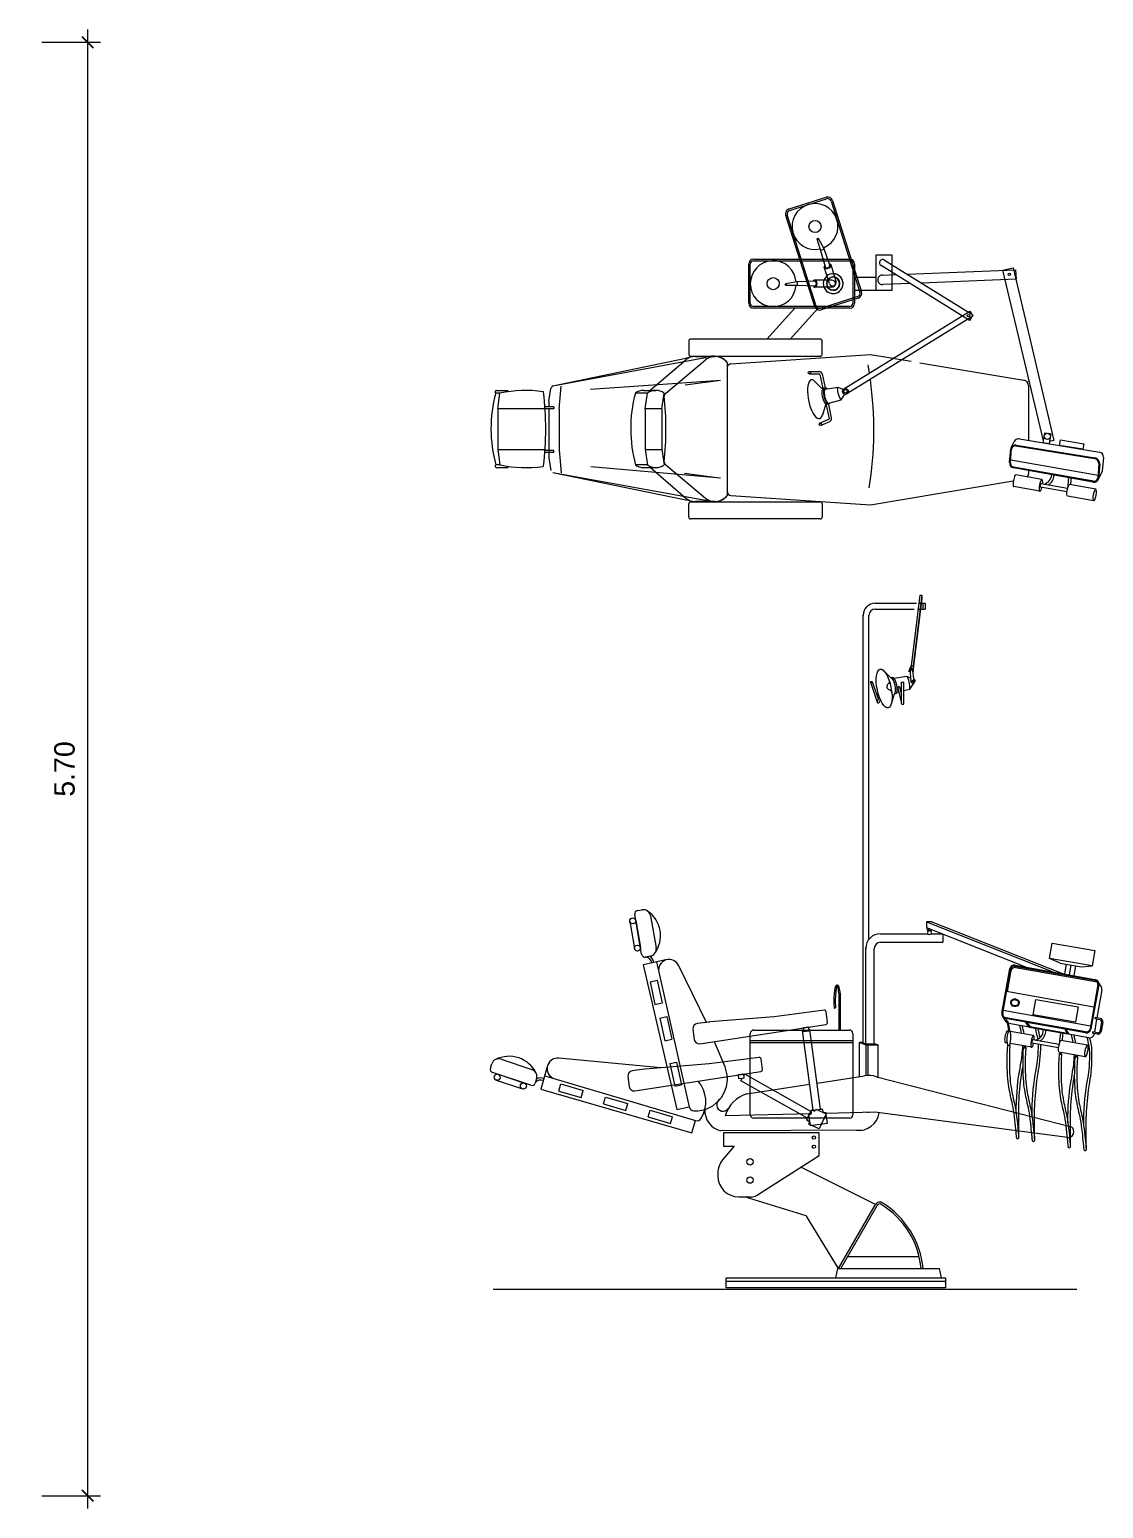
# Model space of a CAD drawing. Header units: metres. Extents: x 250.7 to 272.7, y -162.8 to -110.1.
# Drawn here: x 265.28 to 269.49, y -148.73 to -142.93 of the extents above; entities that cross this region are included whole.
import ezdxf

# ---------------------------------------------------------------- set-up
doc = ezdxf.new("R2010")
doc.units = ezdxf.units.M
doc.header["$MEASUREMENT"] = 0
doc.layers.add('A. muebles', color=152, linetype='Continuous', lineweight=15)
doc.styles.add('UNO', font='arial.ttf')
doc.dimstyles.new('EN 50', dxfattribs={"dimtxt": 0.08, "dimasz": 0.045, "dimexe": 0.05, "dimexo": 0.1, "dimgap": 0.05, "dimtad": 1, "dimlfac": -1, "dimzin": 1, "dimdsep": 46, "dimtxsty": 'UNO', "dimblk": 'ARCHTICK', "dimcen": 0.5, "dimdle": 0.05, "dimclrd": 1, "dimclre": 1, "dimclrt": 7, "dimazin": 0, "dimtm": 1e-09, "dimtfac": 1, "dimtix": 1, "dimtmove": 0, "dimatfit": 0, "dimldrblk": 'ARCHTICK', "dimfxl": 1, "dimtolj": 2, "dimlwd": 13, "dimlwe": 13, "dimarcsym": 0})

# ---------------------------------------------------------------- blocks, each defined once
blk = doc.blocks.new('_ArchTick')
at = {"color": 0, "linetype": 'ByBlock', "const_width": 0.15}
blk.add_lwpolyline([(-0.5, -0.5), (0.5, 0.5)], dxfattribs=at)
blk = doc.blocks.new('*D24')
at = {"color": 1, "lineweight": 13, "transparency": 16777216}
for p, q in [((265.5111, -148.7344), (265.5111, -142.9344)), ((265.331, -142.9844), (265.5611, -142.9844)), ((265.331, -148.6844), (265.5611, -148.6844))]:
    blk.add_line(p, q, dxfattribs=at)
at = {"layer": 'Defpoints', "color": 0, "transparency": 16777216}
for p in [(265.231, -142.9844), (265.5111, -142.9844), (265.231, -148.6844)]:
    blk.add_point(p, dxfattribs=at)
at = {"color": 1, "lineweight": 13, "transparency": 16777216, "xscale": 0.045, "yscale": 0.045, "zscale": 0.045}
for p, rotation in [((265.5111, -142.9844), 90), ((265.5111, -148.6844), 270)]:
    blk.add_blockref('_ArchTick', p, dxfattribs=dict(at, rotation=rotation))
at = {"color": 7, "transparency": 16777216, "insert": (265.4203, -145.8344), "char_height": 0.08, "attachment_point": 5, "rotation": 90, "style": 'UNO'}
blk.add_mtext('\\A2;5.70', dxfattribs=at)

msp = doc.modelspace()

# ---------------------------------------------------------------- linework, layer by layer
at = {"layer": 'A. muebles'}
for p, q in [((268.262, -143.638), (268.4072, -143.592)), ((268.264, -143.6441), (268.4091, -143.598)), ((268.4263, -143.607), (268.5398, -143.9644)), ((268.4324, -143.6051), (268.5458, -143.9625)), ((268.3624, -144.0207), (268.249, -143.6633)), ((268.3685, -144.0188), (268.255, -143.6614)), ((268.3852, -143.7986), (268.3718, -143.7562)), ((268.3995, -143.7941), (268.3776, -143.7534)), ((268.1236, -143.8346), (268.4986, -143.8346)), ((268.4041, -143.8648), (268.3852, -143.7986)), ((268.4222, -143.859), (268.3995, -143.7941)), ((268.6362, -143.8382), (268.9829, -144.0528)), ((268.1035, -144.007), (268.1035, -143.8547)), ((268.1099, -144.007), (268.1099, -143.8547)), ((268.1236, -143.8409), (268.4986, -143.8409)), ((268.4201, -143.9305), (268.3997, -143.8662)), ((268.4467, -143.9221), (268.4263, -143.8577)), ((268.5123, -143.8547), (268.5123, -144.007)), ((268.5187, -143.8547), (268.5187, -144.007)), ((268.9693, -144.0748), (268.6226, -143.8602)), ((269.1009, -143.8783), (269.1402, -143.869)), ((269.2596, -144.5476), (269.1009, -143.8783)), ((269.1402, -143.869), (269.3006, -144.5457)), ((268.2938, -143.9231), (268.2484, -143.9317)), ((268.2938, -143.9381), (268.2493, -143.9381)), ((268.3626, -143.9211), (268.2938, -143.9231)), ((268.3626, -143.9401), (268.2938, -143.9381)), ((268.4301, -143.9168), (268.3626, -143.9168)), ((268.4301, -143.9448), (268.3626, -143.9448)), ((268.5187, -143.9048), (268.6015, -143.9048)), ((268.5309, -143.9817), (268.3857, -144.0277)), ((268.5328, -143.9877), (268.3876, -144.0338)), ((268.5187, -143.9568), (268.6015, -143.9568)), ((268.4986, -144.0207), (268.1236, -144.0207)), ((268.4986, -144.0271), (268.1236, -144.0271)), ((268.1741, -144.1485), (268.2838, -144.0271)), ((268.2666, -144.1485), (268.3763, -144.0271)), ((268.477, -144.3437), (268.9703, -144.039)), ((268.9823, -144.0585), (268.489, -144.3632)), ((268.9829, -144.0528), (268.9693, -144.0748)), ((268.9703, -144.039), (268.9823, -144.0585)), ((267.3356, -144.3311), (267.9345, -144.2204)), ((267.3356, -144.3311), (267.857, -144.2229)), ((267.7155, -144.3495), (267.857, -144.2294)), ((267.7787, -144.3606), (267.9345, -144.2294)), ((267.8942, -144.2164), (267.9717, -144.2164)), ((268.0198, -144.7611), (268.0198, -144.2409)), ((268.0336, -144.2452), (268.5813, -144.2086)), ((268.5813, -144.2086), (268.7403, -144.2353)), ((268.7746, -144.241), (269.1824, -144.3094)), ((268.3413, -144.276), (268.3805, -144.276)), ((268.3413, -144.2852), (268.3805, -144.2852)), ((268.3824, -144.2868), (268.3939, -144.342)), ((268.3914, -144.2849), (268.4029, -144.34)), ((267.1279, -144.3606), (267.1111, -144.3606)), ((267.1129, -144.3495), (267.1605, -144.3495)), ((267.1191, -144.4213), (267.1279, -144.3606)), ((267.32, -144.3918), (267.3272, -144.3421)), ((267.3596, -144.4234), (267.3685, -144.3332)), ((267.4826, -144.3448), (267.9925, -144.309)), ((267.7067, -144.3606), (267.6591, -144.3606)), ((267.6917, -144.3495), (267.7393, -144.3495)), ((267.6979, -144.4213), (267.7067, -144.3606)), ((267.7631, -144.4213), (267.772, -144.3606)), ((267.854, -144.3276), (267.9925, -144.309)), ((268.3909, -144.3426), (268.3645, -144.3154)), ((268.3974, -144.3412), (268.3909, -144.3426)), ((268.404, -144.3398), (268.3965, -144.3414)), ((268.404, -144.3443), (268.4532, -144.3363)), ((268.4532, -144.3363), (268.4748, -144.3456)), ((269.2013, -144.3317), (269.2013, -144.5455)), ((267.3387, -144.4134), (267.3059, -144.4134)), ((267.32, -144.3918), (267.32, -144.4134)), ((267.3387, -144.4134), (267.3387, -144.4216)), ((268.4051, -144.4061), (268.3927, -144.4462)), ((268.4116, -144.4047), (268.4051, -144.4061)), ((268.4072, -144.4056), (268.4187, -144.4607)), ((268.4171, -144.4035), (268.4094, -144.4048)), ((268.4158, -144.3996), (268.4228, -144.3977)), ((268.4162, -144.4037), (268.4276, -144.4588)), ((268.4228, -144.3977), (268.466, -144.3862)), ((268.466, -144.3862), (268.4804, -144.3646)), ((267.1191, -144.4213), (267.1191, -144.5807)), ((267.3047, -144.4213), (267.1191, -144.4213)), ((267.3387, -144.4216), (267.3059, -144.4216)), ((267.32, -144.4216), (267.32, -144.6145)), ((267.3596, -144.4234), (267.3596, -144.5828)), ((267.7631, -144.4213), (267.6979, -144.4213)), ((267.6979, -144.4213), (267.6979, -144.5807)), ((267.7631, -144.4213), (267.7631, -144.5807)), ((268.3816, -144.4786), (268.4175, -144.4629)), ((268.3852, -144.487), (268.4211, -144.4714)), ((269.2584, -144.5549), (269.2623, -144.5307)), ((269.2633, -144.5245), (269.2647, -144.5156)), ((269.2647, -144.5156), (269.274, -144.5171)), ((269.2793, -144.5179), (269.2885, -144.5194)), ((269.286, -144.5349), (269.2822, -144.5587)), ((269.2885, -144.5194), (269.2871, -144.528)), ((267.1191, -144.5807), (267.3047, -144.5807)), ((267.1191, -144.5807), (267.1279, -144.6414)), ((267.3387, -144.5847), (267.3059, -144.5847)), ((267.3387, -144.5928), (267.3059, -144.5928)), ((267.3387, -144.5928), (267.3387, -144.5847)), ((267.3596, -144.5828), (267.3685, -144.6731)), ((267.6979, -144.5807), (267.7067, -144.6414)), ((267.6979, -144.5807), (267.7631, -144.5807)), ((267.7631, -144.5807), (267.772, -144.6414)), ((269.127, -144.6328), (269.1316, -144.5787)), ((269.1303, -144.6334), (269.1349, -144.5792)), ((269.1333, -144.5737), (269.1452, -144.5504)), ((269.1519, -144.5673), (269.46, -144.6167)), ((269.1525, -144.5641), (269.4606, -144.6134)), ((269.165, -144.5395), (269.4799, -144.5913)), ((269.2822, -144.5587), (269.2584, -144.5549)), ((269.3006, -144.5457), (269.2836, -144.5497)), ((269.3225, -144.5654), (269.326, -144.5438)), ((269.4146, -144.5806), (269.3225, -144.5654)), ((269.326, -144.5438), (269.4182, -144.5589)), ((269.4182, -144.5589), (269.4146, -144.5806)), ((267.1279, -144.6414), (267.1111, -144.6414)), ((267.32, -144.6145), (267.3272, -144.6641)), ((267.4848, -144.6481), (267.9925, -144.693)), ((267.7067, -144.6414), (267.6591, -144.6414)), ((267.7787, -144.6414), (267.9345, -144.7725)), ((269.4746, -144.6835), (269.1322, -144.6227)), ((269.4557, -144.7061), (269.1422, -144.6504)), ((269.4771, -144.6363), (269.4727, -144.6941)), ((269.4803, -144.6369), (269.476, -144.6947)), ((269.4945, -144.6122), (269.4899, -144.6664)), ((267.1129, -144.6525), (267.1605, -144.6525)), ((267.3356, -144.6709), (267.9345, -144.7798)), ((267.3356, -144.6709), (267.857, -144.7788)), ((267.6917, -144.6525), (267.7393, -144.6525)), ((267.7182, -144.6525), (267.857, -144.7725)), ((267.852, -144.6744), (267.9873, -144.6925)), ((268.5813, -144.7986), (269.1413, -144.7047)), ((269.4551, -144.7093), (269.1416, -144.6537)), ((269.2537, -144.6994), (269.1513, -144.6813)), ((269.2013, -144.6643), (269.2013, -144.6755)), ((269.4743, -144.6998), (269.4895, -144.6681)), ((268.033, -144.762), (268.5813, -144.7986)), ((269.1498, -144.7282), (269.1432, -144.727)), ((269.2455, -144.7452), (269.1498, -144.7282)), ((269.3517, -144.7473), (269.2484, -144.729)), ((269.3541, -144.734), (269.2508, -144.7157)), ((269.4566, -144.7827), (269.3542, -144.7645)), ((269.4647, -144.7369), (269.3624, -144.7187)), ((267.8684, -144.846), (267.8684, -144.7942)), ((267.8759, -144.7867), (268.3842, -144.7867)), ((267.9717, -144.7856), (267.8942, -144.7856)), ((268.3918, -144.7942), (268.3918, -144.846)), ((268.3842, -144.8535), (267.8759, -144.8535)), ((268.7745, -145.153), (268.7402, -145.4303)), ((268.7828, -145.153), (268.7485, -145.4303)), ((268.7828, -145.1639), (268.7485, -145.4411)), ((268.7745, -145.153), (268.7828, -145.153)), ((268.7828, -145.153), (268.7828, -145.1639)), ((268.5524, -146.9082), (268.5524, -145.2304)), ((268.5752, -146.502), (268.5752, -145.2318)), ((268.5996, -145.1845), (268.7616, -145.1845)), ((268.5996, -145.2074), (268.7523, -145.2074)), ((268.7651, -145.2074), (268.7955, -145.2074)), ((268.7744, -145.1845), (268.7955, -145.1845)), ((268.7867, -145.1845), (268.7867, -145.2074)), ((268.7955, -145.1845), (268.7955, -145.2074)), ((268.6604, -145.4771), (268.634, -145.4499)), ((268.7318, -145.452), (268.7402, -145.4303)), ((268.7364, -145.452), (268.7318, -145.452)), ((268.739, -145.4415), (268.7356, -145.442)), ((268.7356, -145.442), (268.7394, -145.491)), ((268.7424, -145.4364), (268.7387, -145.4364)), ((268.7387, -145.4364), (268.7392, -145.447)), ((268.7392, -145.447), (268.7424, -145.447)), ((268.7402, -145.4303), (268.7485, -145.4303)), ((268.7424, -145.447), (268.7424, -145.4364)), ((268.7452, -145.4404), (268.7424, -145.4409)), ((268.7452, -145.4404), (268.7514, -145.487)), ((268.7485, -145.452), (268.7468, -145.452)), ((268.7485, -145.4303), (268.7485, -145.452)), ((268.5808, -145.4945), (268.6074, -145.5728)), ((268.5884, -145.4919), (268.6121, -145.5619)), ((268.6669, -145.4757), (268.6604, -145.4771)), ((268.6734, -145.4788), (268.7227, -145.4708)), ((268.6885, -145.5168), (268.7034, -145.5773)), ((268.6954, -145.5124), (268.7034, -145.5447)), ((268.7034, -145.5773), (268.7034, -145.4945)), ((268.7114, -145.5773), (268.7114, -145.4945)), ((268.7114, -145.5271), (268.7355, -145.5207)), ((268.7227, -145.4708), (268.7384, -145.4775)), ((268.7355, -145.5207), (268.7558, -145.4902)), ((268.7509, -145.4829), (268.7541, -145.4843)), ((268.6077, -145.5695), (268.6166, -145.5543)), ((268.6147, -145.5735), (268.6204, -145.5636)), ((268.6745, -145.5406), (268.6621, -145.5807)), ((268.6811, -145.5392), (268.6745, -145.5406)), ((268.6853, -145.5341), (268.6923, -145.5322)), ((268.6998, -145.5302), (268.7034, -145.5292)), ((267.6674, -146.3896), (267.6847, -146.3866)), ((267.6369, -146.4321), (267.6555, -146.539)), ((267.6835, -146.5612), (267.6564, -146.4052)), ((267.6604, -146.428), (267.679, -146.5349)), ((267.7186, -146.4104), (267.7403, -146.5353)), ((268.801, -146.4343), (268.801, -146.4562)), ((268.8222, -146.4343), (268.801, -146.4343)), ((268.801, -146.4343), (269.296, -146.6301)), ((268.8222, -146.4343), (269.3345, -146.6369)), ((268.6201, -146.4806), (268.8047, -146.4806)), ((268.801, -146.4562), (269.1957, -146.6123)), ((268.8025, -146.4568), (268.8031, -146.4683)), ((268.8031, -146.4683), (268.8202, -146.4683)), ((268.8057, -146.4683), (268.8047, -146.4806)), ((268.8085, -146.4592), (268.8085, -146.4683)), ((268.8148, -146.4616), (268.8148, -146.4683)), ((268.8176, -146.4683), (268.8186, -146.4806)), ((268.8186, -146.4806), (268.8649, -146.4806)), ((268.8204, -146.4639), (268.8202, -146.4683)), ((268.8649, -146.4806), (268.8649, -146.5138)), ((268.5626, -146.9125), (268.5626, -146.5339)), ((268.5957, -146.9125), (268.5957, -146.5382)), ((268.6201, -146.5138), (268.8649, -146.5138)), ((269.2832, -146.5773), (269.2939, -146.5171)), ((269.2939, -146.5171), (269.4607, -146.5466)), ((269.4607, -146.5466), (269.45, -146.6069)), ((267.7787, -146.5833), (267.6895, -146.6028)), ((267.6895, -146.6028), (267.8211, -147.1702)), ((267.7165, -146.5691), (267.6992, -146.5722)), ((267.7424, -146.5912), (267.8702, -147.1595)), ((267.9386, -146.8281), (267.8289, -146.6068)), ((269.0965, -146.7922), (269.1273, -146.6185)), ((269.0997, -146.7928), (269.1306, -146.619)), ((269.1476, -146.6071), (269.4611, -146.6627)), ((269.1482, -146.6039), (269.4617, -146.6595)), ((269.1506, -146.6126), (269.464, -146.6682)), ((269.3257, -146.596), (269.2832, -146.5773)), ((269.45, -146.6069), (269.2832, -146.5773)), ((269.3257, -146.596), (269.4091, -146.6108)), ((269.349, -146.6002), (269.3423, -146.6383)), ((269.3674, -146.6034), (269.3606, -146.6416)), ((269.3858, -146.6067), (269.379, -146.6448)), ((269.4091, -146.6108), (269.45, -146.6069)), ((267.7164, -146.6685), (267.745, -146.6623)), ((267.7164, -146.6685), (267.7358, -146.7576)), ((267.745, -146.6623), (267.7638, -146.7515)), ((269.1189, -146.7066), (269.1335, -146.6245)), ((269.473, -146.6798), (269.4422, -146.8536)), ((269.4762, -146.6804), (269.4454, -146.8541)), ((269.4858, -146.6868), (269.4733, -146.6669)), ((269.1152, -146.7059), (269.4576, -146.7667)), ((269.2187, -146.7981), (269.2294, -146.7378)), ((269.2294, -146.7378), (269.3961, -146.7674)), ((269.4888, -146.7002), (269.4692, -146.8105)), ((267.7358, -146.7576), (267.7638, -146.7515)), ((268.3989, -146.7803), (268.2029, -146.8063)), ((268.4126, -146.8276), (268.4072, -146.7866)), ((268.4587, -146.8582), (268.4587, -146.7425)), ((268.4641, -146.8582), (268.4641, -146.7425)), ((269.4441, -146.8429), (269.1016, -146.7822)), ((269.3961, -146.7674), (269.3855, -146.8277)), ((267.7553, -146.8113), (267.7827, -146.8053)), ((267.7553, -146.8113), (267.7747, -146.9003)), ((267.7827, -146.8053), (267.8016, -146.8945)), ((267.8848, -146.855), (267.8901, -146.8948)), ((267.9494, -146.8267), (267.9017, -146.8329)), ((267.9121, -146.9117), (268.4063, -146.8359)), ((268.2029, -146.8063), (267.9523, -146.8264)), ((268.3178, -146.8482), (268.3376, -146.8456)), ((268.32, -146.8647), (268.3178, -146.8482)), ((268.3376, -146.8456), (268.3398, -146.8621)), ((269.0995, -146.8057), (269.112, -146.8255)), ((269.4245, -146.8687), (269.1111, -146.8131)), ((269.4251, -146.8655), (269.1117, -146.8099)), ((269.1192, -146.8275), (269.1139, -146.8198)), ((269.1231, -146.828), (269.1147, -146.8179)), ((269.1242, -146.8601), (269.1192, -146.8275)), ((269.1282, -146.8606), (269.1231, -146.828)), ((269.4371, -146.8886), (269.1239, -146.833)), ((269.189, -146.8269), (269.2015, -146.8468)), ((269.3428, -146.8554), (269.1945, -146.8291)), ((269.1945, -146.8291), (269.2054, -146.8463)), ((269.1961, -146.8293), (269.2057, -146.8445)), ((269.2054, -146.8463), (269.3536, -146.8726)), ((269.2057, -146.8445), (269.3523, -146.8705)), ((269.3855, -146.8277), (269.2187, -146.7981)), ((269.3428, -146.8554), (269.3536, -146.8726)), ((269.3467, -146.8549), (269.3592, -146.8748)), ((269.4683, -146.8156), (269.4592, -146.8668)), ((269.4812, -146.8179), (269.4618, -146.8144)), ((269.4821, -146.8128), (269.4627, -146.8094)), ((269.4869, -146.8261), (269.4803, -146.8634)), ((269.492, -146.827), (269.4854, -146.8643)), ((267.7747, -146.9003), (267.8016, -146.8945)), ((268.0106, -147.0031), (267.9698, -146.904)), ((268.1099, -147.1904), (268.1099, -146.8719)), ((268.5123, -146.9), (268.1099, -146.9)), ((268.5123, -146.908), (268.1099, -146.908)), ((268.1236, -146.8582), (268.4986, -146.8582)), ((268.3193, -146.86), (268.3145, -146.8606)), ((268.3558, -147.1726), (268.3145, -146.8606)), ((268.3398, -146.8621), (268.32, -146.8647)), ((268.3439, -146.8567), (268.3391, -146.8573)), ((268.3853, -147.1687), (268.3439, -146.8567)), ((268.5123, -146.8719), (268.5123, -147.1904)), ((268.5524, -146.9072), (268.5378, -146.9072)), ((268.5378, -146.9072), (268.5638, -146.9159)), ((268.5378, -147.0401), (268.5378, -146.9072)), ((268.5524, -146.9082), (268.5626, -146.9125)), ((268.5626, -146.9125), (268.5957, -146.9125)), ((268.5957, -146.9105), (268.6118, -146.9159)), ((269.117, -146.909), (269.1103, -146.9078)), ((269.1228, -146.8628), (269.1184, -146.862)), ((269.2127, -146.926), (269.1288, -146.9111)), ((269.2208, -146.8802), (269.1291, -146.8639)), ((269.3189, -146.9281), (269.2156, -146.9097)), ((269.3212, -146.9147), (269.2179, -146.8964)), ((269.4319, -146.9177), (269.3295, -146.8995)), ((269.4712, -146.8742), (269.4518, -146.8707)), ((269.4721, -146.8691), (269.4527, -146.8657)), ((269.4583, -146.8719), (269.4579, -146.874)), ((267.7592, -147.0064), (267.3583, -146.969)), ((268.1441, -146.9653), (267.9481, -146.9912)), ((268.1578, -147.0126), (268.1523, -146.9716)), ((268.5638, -146.9159), (268.5718, -146.9159)), ((268.5638, -147.0366), (268.5638, -146.9159)), ((268.5718, -146.9159), (268.6118, -146.9159)), ((268.5718, -147.0365), (268.5718, -146.9159)), ((268.6118, -147.0452), (268.6118, -146.9159)), ((269.4238, -146.9634), (269.3214, -146.9452)), ((267.0903, -147.0074), (267.0959, -146.9908)), ((267.2488, -147.075), (267.0988, -147.0245)), ((267.133, -146.9724), (267.2531, -147.0128)), ((267.3136, -147.0019), (267.2882, -147.0896)), ((267.6945, -147.0116), (267.6469, -147.0179)), ((267.6573, -147.0966), (268.1515, -147.0208)), ((267.9481, -146.9912), (267.6974, -147.0114)), ((267.7942, -146.9894), (267.8205, -146.9837)), ((267.7942, -146.9894), (267.8136, -147.0785)), ((267.8205, -146.9837), (267.8394, -147.0729)), ((267.1131, -147.0545), (267.216, -147.0892)), ((267.1207, -147.0319), (267.2236, -147.0665)), ((267.2715, -147.0499), (267.2659, -147.0665)), ((267.3033, -147.0376), (267.8949, -147.2129)), ((267.3589, -147.0973), (267.367, -147.0692)), ((267.367, -147.0692), (267.4544, -147.0951)), ((267.63, -147.04), (267.6352, -147.0797)), ((267.8136, -147.0785), (267.8394, -147.0729)), ((268.0629, -147.0332), (268.0827, -147.0305)), ((268.0651, -147.0497), (268.0629, -147.0332)), ((268.0849, -147.047), (268.0651, -147.0497)), ((268.0731, -147.0572), (268.0784, -147.0479)), ((268.3339, -147.2042), (268.0731, -147.0572)), ((268.0827, -147.0305), (268.0849, -147.047)), ((268.0838, -147.0383), (268.0877, -147.0314)), ((268.3466, -147.1773), (268.0877, -147.0314)), ((268.0967, -147.1084), (268.3423, -147.0707)), ((268.3717, -147.0662), (268.5578, -147.0376)), ((268.6044, -147.0416), (269.37, -147.2375)), ((267.2882, -147.0896), (267.8809, -147.2612)), ((267.3589, -147.0973), (267.4464, -147.1227)), ((267.4464, -147.1227), (267.4544, -147.0951)), ((267.534, -147.148), (267.5418, -147.121)), ((267.5418, -147.121), (267.6292, -147.1469)), ((267.534, -147.148), (267.6216, -147.1734)), ((267.6216, -147.1734), (267.6292, -147.1469)), ((267.7092, -147.1987), (267.7166, -147.1728)), ((267.7092, -147.1987), (267.7967, -147.2241)), ((267.7166, -147.1728), (267.8041, -147.1987)), ((267.7967, -147.2241), (267.8041, -147.1987)), ((267.8211, -147.1702), (267.8702, -147.1595)), ((268.3492, -147.1863), (268.0114, -147.1951)), ((268.3319, -147.2085), (268.348, -147.1743)), ((268.34, -147.1891), (268.3465, -147.1882)), ((268.3459, -147.2335), (268.34, -147.1891)), ((268.3496, -147.1841), (268.3487, -147.1772)), ((268.3518, -147.1731), (268.3893, -147.1681)), ((268.3529, -147.1726), (268.3592, -147.1756)), ((268.3641, -147.1738), (268.3668, -147.168)), ((268.3668, -147.168), (268.4073, -147.1872)), ((268.4073, -147.1872), (268.3794, -147.2462)), ((268.3934, -147.1713), (268.3943, -147.1782)), ((268.3984, -147.1813), (268.4048, -147.1805)), ((268.4048, -147.1805), (268.4107, -147.2249)), ((268.5983, -147.1798), (268.4054, -147.1849)), ((268.5414, -147.1828), (268.5414, -147.1813)), ((268.5674, -147.1828), (268.5674, -147.1806)), ((268.5754, -147.1828), (268.5754, -147.1804)), ((269.3536, -147.28), (268.5983, -147.1798)), ((267.8809, -147.2612), (267.8949, -147.2129)), ((268.5454, -147.2513), (267.9935, -147.2532)), ((268.3801, -147.2617), (268.0043, -147.2617)), ((268.0043, -147.2617), (268.0043, -147.313)), ((268.4986, -147.2041), (268.1236, -147.2041)), ((268.3399, -147.2163), (268.3336, -147.2133)), ((268.3389, -147.227), (268.3417, -147.2212)), ((268.3794, -147.2462), (268.3389, -147.227)), ((268.4107, -147.2249), (268.3459, -147.2335)), ((268.3801, -147.3498), (268.3801, -147.2617)), ((268.0463, -147.313), (268.0013, -147.367)), ((268.0043, -147.313), (268.0463, -147.313)), ((268.134, -147.5071), (268.3801, -147.3498)), ((267.9821, -147.4202), (267.9821, -147.4299)), ((268.6012, -147.5421), (268.3081, -147.3958)), ((268.1136, -147.5131), (268.0652, -147.5131)), ((268.3294, -147.5872), (268.0906, -147.5131)), ((268.4558, -147.794), (268.6012, -147.5421)), ((268.4643, -147.794), (268.6076, -147.5457)), ((268.4558, -147.794), (268.3305, -147.5881)), ((268.492, -147.7461), (268.7719, -147.7461)), ((268.0157, -147.8305), (268.8748, -147.8305)), ((268.0157, -147.8688), (268.0157, -147.8305)), ((268.4452, -147.8305), (268.453, -147.794)), ((268.453, -147.794), (268.8517, -147.794)), ((268.8595, -147.8305), (268.8517, -147.794)), ((268.8748, -147.8305), (268.8748, -147.8688)), ((267.1016, -147.8747), (269.3906, -147.8747)), ((267.1016, -147.8747), (267.1917, -147.8747)), ((268.8748, -147.8445), (268.0157, -147.8445)), ((268.8748, -147.8688), (268.0157, -147.8688))]:
    msp.add_line(p, q, dxfattribs=at)
msp.add_lwpolyline([(268.6015, -143.9568), (268.6659, -143.9568), (268.6659, -143.8186), (268.6015, -143.8186)], close=True, dxfattribs=at)
for points in [[(268.6277, -143.8973), (268.6791, -143.8952)], [(268.7253, -143.8934), (269.1506, -143.8767), (269.1521, -143.9138), (268.7819, -143.9284)], [(268.7357, -143.9302), (268.6292, -143.9344)]]:
    msp.add_lwpolyline(points, dxfattribs=at)
msp.add_lwpolyline([(267.8759, -144.2153), (268.3842, -144.2153, 0.414214), (268.3918, -144.2078), (268.3918, -144.156, 0.414214), (268.3842, -144.1485), (267.8759, -144.1485, 0.414214), (267.8684, -144.156), (267.8684, -144.2078, 0.414214)], format="xyb", close=True, dxfattribs=at)
for centre, radius in [((268.3637, -143.7067), 0.0238), ((269.1261, -143.8947), 0.00446), ((268.1997, -143.9308), 0.0238), ((268.9655, -144.0563), 0.00485), ((268.3418, -144.2806), 0.00462), ((268.483, -144.3535), 0.0115), ((268.483, -144.3535), 0.00689), ((268.3839, -144.4826), 0.00462), ((269.2747, -144.5295), 0.0125), ((268.7464, -145.4896), 0.00316), ((267.6486, -146.43), 0.0119), ((267.6672, -146.537), 0.0119), ((267.1169, -147.0432), 0.0119), ((267.2198, -147.0778), 0.0119), ((268.3592, -147.2799), 0.00632), ((268.3592, -147.3157), 0.00632), ((268.1087, -147.375), 0.0126), ((268.1087, -147.4467), 0.0126)]:
    msp.add_circle(centre, radius, dxfattribs=at)
for centre, radius, start, end in [((268.4132, -143.6111), 0.0201, 17.60919, 107.60919), ((268.4132, -143.6111), 0.0137, 17.60919, 107.60919), ((268.2681, -143.6572), 0.0201, 107.60919, 197.60919), ((268.2681, -143.6572), 0.0137, 107.60919, 197.60919), ((268.3637, -143.7067), 0.0899, 291.98041, 282.95692), ((268.1236, -143.8547), 0.0201, 90, 180), ((268.3813, -143.7692), 0.0308, 282.75142, 306.17589), ((268.4986, -143.8547), 0.0201, 0, 90), ((268.6294, -143.8492), 0.0129, 58.2482, 238.2482), ((268.1997, -143.9308), 0.0899, 4.37122, 355.34773), ((268.1236, -143.8547), 0.0137, 90, 180), ((268.4348, -143.9308), 0.0389, 128.66566, 86.55272), ((268.4348, -143.9308), 0.0389, 201.05647, 158.94353), ((268.4986, -143.8547), 0.0137, 0, 90), ((268.6284, -143.9158), 0.0186, 92.25331, 272.25331), ((268.2646, -143.9329), 0.0308, 355.14223, 18.5667), ((268.4348, -143.9308), 0.0262, 139.83167, 75.38671), ((268.4348, -143.9308), 0.0249, 141.79724, 73.42114), ((268.4348, -143.9308), 0.0262, 212.22248, 147.77752), ((268.4348, -143.9308), 0.0249, 214.18805, 145.81195), ((268.4332, -143.9258), 0.014, 199.94091, 15.27747), ((268.4295, -143.9308), 0.014, 272.33172, 87.66828), ((268.1236, -144.007), 0.0201, 180, 270), ((268.1236, -144.007), 0.0137, 180, 270), ((268.4986, -144.007), 0.0137, 270, 360), ((268.4986, -144.007), 0.0201, 270, 360), ((268.5267, -143.9686), 0.0137, 287.60919, 17.60919), ((268.5267, -143.9686), 0.0201, 287.60919, 17.60919), ((268.3816, -144.0146), 0.0201, 197.60919, 287.60919), ((268.3816, -144.0146), 0.0137, 197.60919, 287.60919), ((268.4138, -147.3303), 3.1569, 99.47449, 100.15874), ((267.8942, -144.2759), 0.0595, 90, 128.62264), ((267.9625, -144.2912), 0.0762, 41.35276, 111.58109), ((267.9717, -144.2759), 0.0595, 36.08464, 128.62264), ((268.0354, -144.2615), 0.0164, 96.40915, 162.08545), ((268.3805, -144.2872), 0.0112, 11.76201, 90), ((268.3805, -144.2872), 0.00201, 11.76201, 90), ((267.1614, -144.5049), 1.433, 8.94846, 10.26093), ((269.1876, -144.27), 0.0137, 77.40275, 80.48391), ((267.6251, -144.5), 0.5325, 164.82238, 195.45945), ((267.1161, -144.3557), 0.00693, 116.97403, 224.48191), ((267.2284, -144.8122), 0.4627, 81.46148, 102.53813), ((267.2968, -144.3567), 0.00201, 6.78121, 81.46148), ((266.0829, -144.501), 1.2244, 353.21879, 6.78121), ((267.3631, -144.3606), 0.0404, 133.0045, 152.75094), ((268.1731, -144.5), 0.5325, 164.82238, 195.45945), ((267.6917, -144.4033), 0.0538, 90, 127.37015), ((267.7393, -144.4033), 0.0538, 52.62985, 127.37015), ((267.7892, -144.3746), 0.0175, 126.81792, 170.28498), ((267.1614, -144.5049), 1.433, 350.89331, 7.95183), ((269.1787, -144.3317), 0.0226, 0, 80.48391), ((269.1993, -144.3142), 0.00201, 0, 80.48391), ((266.5544, -144.501), 1.2244, 353.93512, 6.06488), ((268.4167, -144.4611), 0.00201, 293.52403, 11.76201), ((268.4167, -144.4611), 0.0112, 293.52403, 11.76201), ((269.1494, -144.5818), 0.018, 79.93786, 169.93786), ((269.1494, -144.5818), 0.0147, 79.93786, 169.93786), ((269.1618, -144.5573), 0.018, 79.93786, 157.51349), ((269.4768, -144.6091), 0.018, 349.93786, 79.93786), ((267.1161, -144.6463), 0.00693, 135.51809, 243.02597), ((267.2284, -144.1898), 0.4627, 257.46187, 278.53852), ((267.2968, -144.6453), 0.00201, 278.53852, 353.21879), ((267.6917, -144.5987), 0.0538, 232.62985, 270), ((267.7393, -144.5987), 0.0538, 232.62985, 307.37015), ((267.7892, -144.6274), 0.0175, 189.71502, 233.18208), ((269.1448, -144.636), 0.018, 169.93786, 259.93786), ((269.1448, -144.636), 0.0147, 169.93786, 259.93786), ((269.4554, -144.638), 0.0218, 4.34638, 77.66415), ((269.4555, -144.6378), 0.0249, 2.10222, 78.06514), ((269.1787, -144.6755), 0.0226, 322.28392, 0), ((269.2527, -144.6786), 0.0392, 280.06043, 357.40697), ((269.2527, -144.6786), 0.0491, 301.27889, 355.90403), ((269.626, -144.7299), 0.2704, 171.96861, 179.75292), ((269.626, -144.7299), 0.2606, 172.04531, 177.67147), ((269.4582, -144.6916), 0.018, 259.93786, 349.93786), ((269.4582, -144.6916), 0.0147, 259.93786, 349.93786), ((269.4722, -144.6632), 0.018, 344.16791, 349.93786), ((267.9649, -144.7147), 0.0718, 244.94331, 319.7848), ((267.9717, -144.726), 0.0595, 231.37736, 323.91536), ((268.0352, -144.7467), 0.0155, 180.22275, 261.71471), ((267.8942, -144.726), 0.0595, 231.37736, 270), ((268.0169, -144.0049), 0.7902, 258.33024, 261.06814), ((267.8759, -144.7942), 0.00755, 90, 180), ((268.3842, -144.7942), 0.00755, 0, 90), ((267.8759, -144.846), 0.00755, 180, 270), ((268.3842, -144.846), 0.00755, 270, 0), ((268.5996, -145.2318), 0.0473, 90, 180), ((268.5996, -145.2318), 0.0244, 90, 180), ((268.6576, -145.5114), 0.0125, 88.33138, 296.60898), ((268.6928, -145.516), 0.00441, 53.43198, 197.04786), ((268.7457, -145.49), 0.00641, 189.48903, 27.3623), ((268.7525, -145.488), 0.00403, 326.17068, 66.73395), ((268.6112, -145.5715), 0.00403, 198.75929, 329.75965), ((268.7074, -145.577), 0.00403, 183.87874, 356.12126), ((267.6697, -146.4029), 0.0135, 99.86331, 189.86331), ((267.6897, -146.4154), 0.0293, 9.86331, 99.86331), ((267.6395, -146.4885), 0.1179, 324.38809, 55.33853), ((268.6201, -146.5382), 0.0576, 90, 180), ((268.8116, -146.4716), 0.0113, 232.29666, 307.91364), ((267.6969, -146.5588), 0.0135, 189.86331, 279.86331), ((267.7114, -146.5403), 0.0293, 279.86331, 9.86331), ((268.6201, -146.5382), 0.0244, 90, 180), ((267.6965, -146.5986), 0.0271, 6.81253, 80.56791), ((267.6965, -146.5986), 0.0354, 6.81253, 56.16765), ((267.791, -146.6225), 0.0411, 22.39117, 192.31454), ((269.1451, -146.6216), 0.018, 79.93786, 169.93786), ((269.1451, -146.6216), 0.0147, 79.93786, 169.93786), ((269.148, -146.627), 0.0147, 79.93786, 169.93786), ((269.4585, -146.6772), 0.0147, 349.93786, 79.93786), ((269.4585, -146.6772), 0.018, 349.93786, 79.93786), ((269.4614, -146.6827), 0.0147, 40.45046, 79.93786), ((268.4509, -146.6882), 0.00604, 35.91954, 135.46277), ((269.471, -146.6971), 0.018, 349.93786, 34.93786), ((268.3999, -146.7876), 0.00734, 7.54744, 97.54744), ((268.4414, -146.7696), 0.00289, 208.67176, 346.33408), ((269.1142, -146.7954), 0.018, 169.93786, 259.93786), ((269.1142, -146.7954), 0.0147, 169.93786, 259.93786), ((267.9043, -146.8524), 0.0197, 97.54744, 187.54744), ((267.9651, -146.973), 0.1472, 95.01583, 96.15972), ((268.4053, -146.8286), 0.00734, 277.54744, 7.54744), ((269.1267, -146.8152), 0.018, 209.51643, 247.51766), ((269.4277, -146.851), 0.018, 259.93786, 349.93786), ((269.4277, -146.851), 0.0147, 259.93786, 349.93786), ((269.4649, -146.8124), 0.00376, 126.97367, 212.90205), ((269.48, -146.8248), 0.0071, 349.93786, 79.93786), ((269.48, -146.8248), 0.0122, 349.93786, 79.93786), ((267.9096, -146.8922), 0.0197, 187.54744, 277.54744), ((268.1236, -146.8719), 0.0137, 90, 180), ((268.4986, -146.8719), 0.0137, 0, 90), ((269.1898, -146.8948), 0.0742, 152.08217, 196.53429), ((269.1263, -146.8594), 0.00222, 198.12227, 325.6263), ((269.0424, -146.8869), 0.0897, 341.11317, 17.01288), ((269.2199, -146.8593), 0.0392, 280.06043, 3.40682), ((269.2199, -146.8593), 0.0491, 301.27889, 0.67139), ((269.5932, -146.9107), 0.2704, 171.11224, 179.75292), ((269.5932, -146.9107), 0.2606, 171.15659, 177.67147), ((269.4402, -146.8709), 0.018, 259.93786, 349.93786), ((269.4567, -146.869), 0.00519, 140.32431, 199.5514), ((269.4733, -146.8621), 0.0122, 259.93786, 349.93786), ((269.4733, -146.8621), 0.0071, 259.93786, 349.93786), ((267.1237, -147.0001), 0.0293, 71.40189, 161.40189), ((267.1639, -147.0791), 0.1179, 25.92667, 116.87711), ((267.3539, -147.0098), 0.0411, 83.92975, 253.85312), ((268.1451, -146.9725), 0.00734, 7.54744, 97.54744), ((267.1031, -147.0117), 0.0135, 161.40189, 251.40189), ((267.2438, -147.0406), 0.0293, 341.40189, 71.40189), ((267.6495, -147.0374), 0.0197, 97.54744, 187.54744), ((267.7103, -147.158), 0.1472, 95.01583, 96.15972), ((267.8946, -147.0499), 0.1251, 267.17572, 21.99175), ((268.1505, -147.0135), 0.00734, 277.54744, 7.54744), ((267.2531, -147.0622), 0.0135, 251.40189, 341.40189), ((267.2879, -147.0815), 0.0271, 68.35111, 142.10649), ((267.2879, -147.0815), 0.0354, 68.35111, 117.70623), ((267.6547, -147.0771), 0.0197, 187.54744, 277.54744), ((267.8102, -147.1393), 0.1251, 328.71429, 40.19653), ((268.5729, -147.1362), 0.0998, 71.57406, 98.72451), ((268.003, -147.1516), 0.0252, 117.32428, 324.67552), ((268.1325, -147.2289), 0.1257, 106.54579, 164.42363), ((267.8894, -147.1553), 0.0197, 192.31454, 267.17572), ((268.0118, -147.1749), 0.0804, 176.10344, 256.83999), ((268.1236, -147.1904), 0.0137, 180, 270), ((268.346, -147.1846), 0.00366, 277.54744, 7.54744), ((268.3513, -147.1759), 0.00366, 64.6775, 154.6775), ((268.3523, -147.1767), 0.00366, 97.54744, 187.54744), ((268.3608, -147.1723), 0.00366, 244.6775, 334.6775), ((268.3898, -147.1718), 0.00366, 7.54744, 97.54744), ((268.3979, -147.1777), 0.00366, 187.54744, 277.54744), ((268.4986, -147.1904), 0.0137, 270, 360), ((268.5353, -147.171), 0.0809, 262.84027, 351.63643), ((267.9003, -147.194), 0.0197, 253.85312, 328.71429), ((268.3352, -147.21), 0.00366, 154.6775, 244.6775), ((268.3383, -147.2196), 0.00366, 334.6775, 64.6775), ((269.3548, -147.2561), 0.024, 267.09142, 50.55241), ((269.1582, -147.2794), 0.005, 187.81053, 341.87878), ((269.2202, -147.2904), 0.005, 187.81053, 341.87878), ((269.3608, -147.3153), 0.005, 187.81053, 341.87878), ((268.0652, -147.4202), 0.0831, 140.23838, 180), ((269.4228, -147.3263), 0.005, 187.81053, 341.87878), ((268.0652, -147.4299), 0.0831, 180, 270), ((268.1136, -147.4752), 0.0379, 270, 302.58449), ((268.6172, -147.5513), 0.0185, 58.45022, 150), ((268.6172, -147.5513), 0.0111, 58.45022, 150), ((268.4491, -147.825), 0.3323, 5.35973, 58.45022), ((268.4491, -147.825), 0.3397, 5.24281, 58.45022), ((268.3288, -147.5892), 0.00201, 31.31386, 72.74609)]:
    msp.add_arc(centre, radius, start, end, dxfattribs=at)
for centre, major_axis, ratio in [((268.3746, -143.7547), (0.00287, 0.00154), 0.424855), ((268.2487, -143.9349), (-0.0006, 0.0032), 0.424855), ((268.6348, -145.5188), (0.0158, -0.0758), 0.353086), ((268.5846, -145.4932), (-0.0038, -0.00129), 0.40241), ((268.7074, -145.4945), (-0.00402, 0), 0.40241), ((269.1477, -146.7513), (-0.0166, 0.0029), 0.902158), ((269.1143, -146.8189), (-0.000383, -0.000948), 0.427448), ((269.1851, -146.9269), (-0.00486, 0.00044), 0.52127), ((269.3257, -146.9518), (-0.00486, 0.00044), 0.52127), ((269.3877, -146.9628), (-0.00486, 0.00044), 0.52127)]:
    msp.add_ellipse(centre, major_axis=major_axis, ratio=ratio, dxfattribs=at)
for centre, major_axis, ratio, start_param, end_param in [((268.413, -143.8619), (0.0133, 0.0042), 0.650697, 2.28253, 7.103308), ((268.4132, -143.8619), (0.00908, 0.00288), 0.704631, 3.0998, 6.324978), ((268.3626, -143.9308), (0, 0.014), 0.650697, 2.28253, 7.103308), ((268.3626, -143.9306), (0, 0.00953), 0.704631, 3.0998, 6.324978), ((268.3653, -144.3843), (0.0158, -0.0758), 0.353086, 2.634251, 6.873802), ((268.4099, -144.3719), (-0.0059, 0.0276), 0.307895, 6.252432, 9.455532), ((268.4101, -144.3718), (0.0061, -0.032), 0.353086, 8.887512, 9.424778), ((268.4101, -144.3718), (0.0061, -0.032), 0.353086, 6.360212, 6.823452), ((269.1472, -144.7042), (0.0041, 0.0229), 0.246686, 0, 3.141593), ((269.2496, -144.7223), (0.0041, 0.0229), 0.246686, 5.00771, 10.700253), ((269.2496, -144.7223), (0.00118, 0.00666), 0.385545, 0, 3.141593), ((268.667, -145.509), (-0.0066, 0.0319), 0.353086, 0.762886, 1.19163), ((268.667, -145.509), (-0.0066, 0.0319), 0.353086, 3.218619, 6.283185), ((268.6736, -145.5076), (-0.0066, 0.0319), 0.353086, 3.218619, 6.283185), ((268.7228, -145.4996), (-0.0066, 0.0319), 0.353086, 3.919657, 5.76074), ((268.667, -145.509), (-0.0066, 0.0319), 0.353086, 1.978164, 2.442893), ((268.4536, -146.7425), (0, -0.0591), 0.178607, 7.853982, 11.485552), ((268.4481, -146.7425), (0, -0.0591), 0.178607, 3.288653, 5.215923), ((268.4509, -146.6903), (-0.00226, 0.00002), 0.95387, 3.810051, 5.641964), ((268.4481, -146.7425), (0, -0.0591), 0.178607, 1.570796, 2.701814), ((269.1144, -146.8849), (0.0041, 0.0229), 0.246686, 0, 3.141593), ((269.2168, -146.9031), (0.0041, 0.0229), 0.246686, 5.00771, 10.700253), ((269.2168, -146.9031), (0.00118, 0.00666), 0.385545, 0, 3.141593), ((269.1231, -146.9159), (-0.00486, 0.00044), 0.52127, 6.074923, 9.903727), ((269.123, -146.9159), (0.0043, 0), 0.399324, 3.141593, 6.283185)]:
    msp.add_ellipse(centre, major_axis=major_axis, ratio=ratio, start_param=start_param, end_param=end_param, dxfattribs=at)
at = {"layer": 'A. muebles', "extrusion": (0, 0, -1)}
for centre, major_axis, ratio, start_param, end_param in [((268.4045, -144.373), (0.007, -0.0318), 0.353086, 6.360212, 9.424778), ((268.411, -144.3716), (0.007, -0.0318), 0.353086, 6.360212, 9.424778), ((268.4669, -144.3616), (0.0095, -0.0312), 0.353086, 7.06125, 8.902333), ((269.3583, -144.7416), (0.0041, 0.0229), 0.246686, 3.141593, 6.283185), ((269.3255, -146.9224), (0.0041, 0.0229), 0.246686, 3.141593, 6.283185)]:
    msp.add_ellipse(centre, major_axis=major_axis, ratio=ratio, start_param=start_param, end_param=end_param, dxfattribs=at)
for centre in [(269.4607, -144.7598), (269.4278, -146.9405)]:
    msp.add_ellipse(centre, major_axis=(0.0041, 0.0229), ratio=0.246686, dxfattribs=at)
at = {"layer": 'A. muebles'}
for points, knots in [([(269.134, -146.7489), (269.1338, -146.7497), (269.1338, -146.7505), (269.1339, -146.7525), (269.1341, -146.7538), (269.1351, -146.7562), (269.1358, -146.7574), (269.1376, -146.7595), (269.1387, -146.7604), (269.1411, -146.762), (269.1425, -146.7626), (269.1453, -146.7634), (269.1468, -146.7637), (269.1497, -146.7637), (269.1512, -146.7634), (269.1539, -146.7626), (269.1552, -146.762), (269.1575, -146.7605), (269.1585, -146.7596), (269.16, -146.7575), (269.1606, -146.7564), (269.1614, -146.754), (269.1616, -146.7528), (269.1615, -146.7503), (269.1613, -146.749), (269.1603, -146.7465), (269.1596, -146.7454), (269.1579, -146.7433), (269.1568, -146.7423), (269.1544, -146.7407), (269.153, -146.7401), (269.1502, -146.7392), (269.1487, -146.739), (269.1458, -146.739), (269.1443, -146.7392), (269.1416, -146.7399), (269.1403, -146.7405), (269.138, -146.742), (269.137, -146.7429), (269.1354, -146.745), (269.1348, -146.7461), (269.1342, -146.7478), (269.1341, -146.7483), (269.134, -146.7489)], [0, 0, 0, 0, 0.198831, 0.198831, 0.511867, 0.511867, 0.824903, 0.824903, 1.137939, 1.137939, 1.450975, 1.450975, 1.764011, 1.764011, 2.077047, 2.077047, 2.390083, 2.390083, 2.70312, 2.70312, 3.016156, 3.016156, 3.329192, 3.329192, 3.642228, 3.642228, 3.955264, 3.955264, 4.2683, 4.2683, 4.581336, 4.581336, 4.894372, 4.894372, 5.207408, 5.207408, 5.520444, 5.520444, 5.83348, 5.83348, 6.146517, 6.146517, 6.283185, 6.283185, 6.283185, 6.283185]), ([(269.1182, -146.9155), (269.1116, -147.0352), (269.1288, -147.1153), (269.1453, -147.1849), (269.1524, -147.2793), (269.1533, -147.2801)], [0, 0, 0, 0, 57.693336, 95.428029, 120.984904, 120.984904, 120.984904, 120.984904]), ([(269.128, -146.9163), (269.1213, -147.0361), (269.1385, -147.1161), (269.1554, -147.1871), (269.1641, -147.3078), (269.1612, -147.1667), (269.1632, -147.1033), (269.1764, -147.0152)], [0, 0, 0, 0, 57.693336, 95.428029, 123.26581, 136.853827, 222.062012, 222.062012, 222.062012, 222.062012]), ([(269.1802, -146.9265), (269.1735, -147.0462), (269.1908, -147.1263), (269.2073, -147.1959), (269.2144, -147.2903), (269.2153, -147.2911)], [0, 0, 0, 0, 57.693336, 95.428029, 120.984904, 120.984904, 120.984904, 120.984904]), ([(269.19, -146.9273), (269.1833, -147.0471), (269.2005, -147.1271), (269.2173, -147.1981), (269.2261, -147.3188), (269.2232, -147.1777), (269.2252, -147.1143), (269.2384, -147.0262)], [0, 0, 0, 0, 57.693336, 95.428029, 123.26581, 136.853827, 222.062012, 222.062012, 222.062012, 222.062012]), ([(269.3208, -146.9514), (269.3141, -147.0712), (269.3314, -147.1512), (269.3479, -147.2208), (269.355, -147.3153), (269.3559, -147.316)], [0, 0, 0, 0, 57.693336, 95.428029, 120.984904, 120.984904, 120.984904, 120.984904]), ([(269.3306, -146.9523), (269.3239, -147.072), (269.3411, -147.1521), (269.3579, -147.223), (269.3667, -147.3438), (269.3638, -147.2026), (269.3658, -147.1392), (269.379, -147.0512)], [0, 0, 0, 0, 57.693336, 95.428029, 123.26581, 136.853827, 222.062012, 222.062012, 222.062012, 222.062012]), ([(269.3828, -146.9624), (269.3761, -147.0822), (269.3934, -147.1622), (269.4099, -147.2318), (269.417, -147.3263), (269.4179, -147.327)], [0, 0, 0, 0, 57.693336, 95.428029, 120.984904, 120.984904, 120.984904, 120.984904]), ([(269.3925, -146.9633), (269.3859, -147.083), (269.4031, -147.1631), (269.4199, -147.234), (269.4287, -147.3548), (269.4258, -147.2136), (269.4278, -147.1502), (269.441, -147.0622)], [0, 0, 0, 0, 57.693336, 95.428029, 123.26581, 136.853827, 222.062012, 222.062012, 222.062012, 222.062012]), ([(269.1528, -147.1864), (269.1531, -147.1226), (269.1566, -147.0744), (269.1663, -147.0168), (269.1698, -146.996)], [157.743945, 157.743945, 157.743945, 157.743945, 230.231951, 233.396153, 233.396153, 233.396153, 233.396153]), ([(269.2148, -147.1974), (269.2151, -147.1336), (269.2186, -147.0854), (269.2283, -147.0278), (269.2318, -147.007)], [157.743945, 157.743945, 157.743945, 157.743945, 230.231951, 233.396153, 233.396153, 233.396153, 233.396153]), ([(269.3554, -147.2223), (269.3557, -147.1586), (269.3592, -147.1104), (269.3689, -147.0527), (269.3724, -147.032)], [157.743945, 157.743945, 157.743945, 157.743945, 230.231951, 233.396153, 233.396153, 233.396153, 233.396153]), ([(269.4174, -147.2333), (269.4177, -147.1696), (269.4212, -147.1214), (269.4308, -147.0637), (269.4344, -147.043)], [157.743945, 157.743945, 157.743945, 157.743945, 230.231951, 233.396153, 233.396153, 233.396153, 233.396153])]:
    msp.add_open_spline(points, degree=3, knots=knots, dxfattribs=at)
for points in [[(269.174, -146.8719), (269.1719, -146.8614), (269.1693, -146.851), (269.1666, -146.8406)], [(269.1839, -146.8737), (269.1818, -146.8629), (269.1791, -146.8522), (269.1763, -146.8415)], [(269.2382, -146.8941), (269.2339, -146.8724), (269.2313, -146.862), (269.2286, -146.8516)], [(269.2467, -146.888), (269.2438, -146.8739), (269.2411, -146.8632), (269.2383, -146.8525)], [(269.3766, -146.9078), (269.3745, -146.8973), (269.3719, -146.8869), (269.3692, -146.8765)], [(269.3865, -146.9096), (269.3844, -146.8988), (269.3817, -146.8881), (269.3789, -146.8774)], [(269.4408, -146.93), (269.4365, -146.9083), (269.4339, -146.8979), (269.4312, -146.8875)], [(269.4493, -146.924), (269.4464, -146.9098), (269.4437, -146.8991), (269.4409, -146.8884)], [(269.1698, -146.996), (269.174, -146.9713), (269.178, -146.9454), (269.1784, -146.9199)], [(269.188, -146.9251), (269.1881, -146.9239), (269.1881, -146.9228), (269.1881, -146.9216)], [(269.2318, -147.007), (269.236, -146.9823), (269.24, -146.9564), (269.2401, -146.9141)], [(269.2384, -147.0262), (269.2434, -146.9964), (269.2495, -146.9643), (269.2495, -146.9158)], [(269.3724, -147.032), (269.3766, -147.0072), (269.3806, -146.9814), (269.381, -146.9558)], [(269.3906, -146.961), (269.3907, -146.9599), (269.3907, -146.9587), (269.3907, -146.9575)], [(269.4344, -147.043), (269.4386, -147.0182), (269.4426, -146.9924), (269.4408, -146.93)], [(269.441, -147.0622), (269.446, -147.0323), (269.4521, -147.0002), (269.4493, -146.924)], [(269.1764, -147.0152), (269.177, -147.0118), (269.1776, -147.0084), (269.1781, -147.005)], [(269.379, -147.0512), (269.3796, -147.0478), (269.3801, -147.0444), (269.3807, -147.041)]]:
    msp.add_open_spline(points, degree=3, dxfattribs=at)

# ---------------------------------------------------------------- dimensions: what is measured, and where the dimension line sits
dim = msp.add_linear_dim(base=(265.5111, -142.9844), p1=(265.231, -148.6844), p2=(265.231, -142.9844), angle=90, dimstyle='EN 50')
dim.commit()
dim.dimension.update_dxf_attribs({"geometry": '*D24', "text_midpoint": (265.4203, -145.8344)})

doc.saveas('drawing.dxf')
